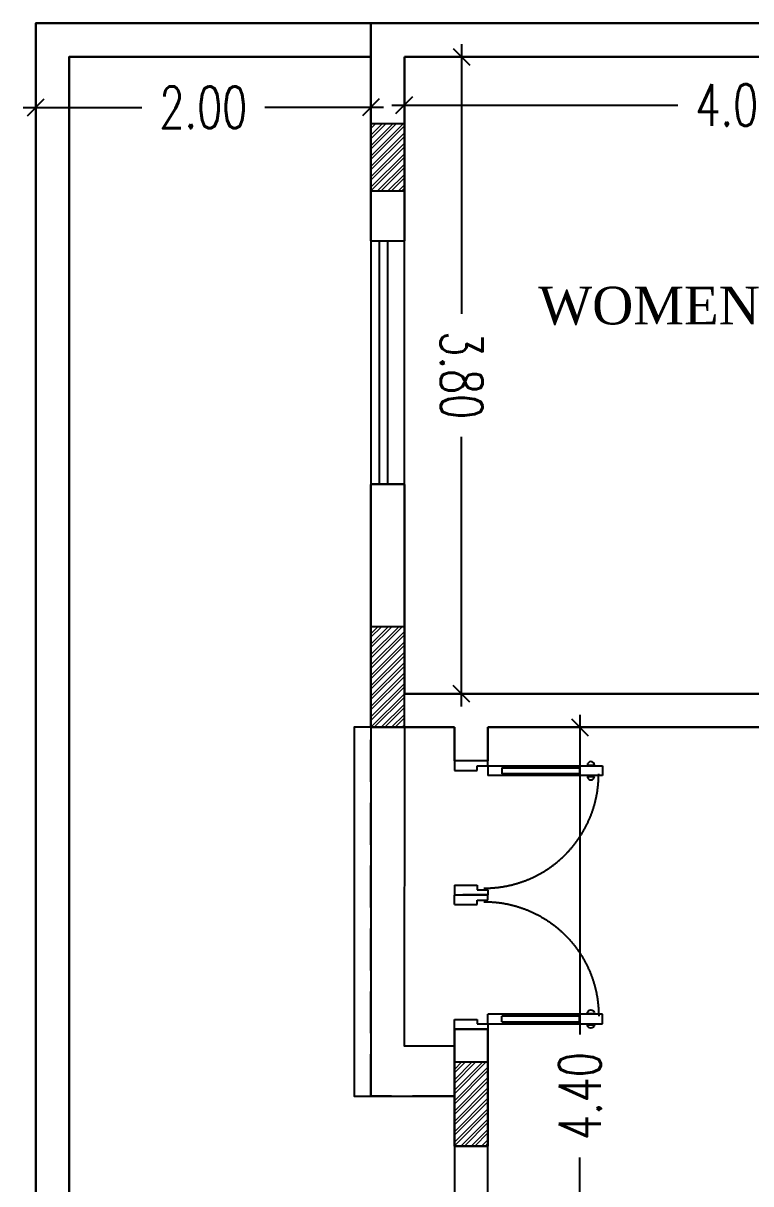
# Model space of a CAD drawing. Header units: millimetres. Extents: x 291507 to 678506, y -1124916 to -908780.
# Drawn here: x 428879 to 433222, y -940842 to -933918 of the extents above; entities that cross this region are included whole.
import ezdxf
from ezdxf.lldxf.tags import DXFTag

# ---------------------------------------------------------------- set-up
doc = ezdxf.new("R2010")
doc.units = ezdxf.units.MM
doc.header["$LTSCALE"] = 1000
doc.set_wipeout_variables(frame=1)
doc.linetypes.add('$0$HIDDEN', pattern=[0.375, 0.25, -0.125])
doc.linetypes.add('HIDDEN', pattern=[0.375, 0.25, -0.125])
for name, color, linetype in [('Area', 7, 'Continuous'), ('COLUMN', 63, 'Continuous'), ('DIMENSION', 4, 'Continuous'), ('DOOR', 152, 'Continuous'), ('Door_Frame', 5, 'Continuous'), ('EDGE-LINE', 9, 'PHANTOM'), ('GLASS', 120, 'Continuous'), ('Sitting Room', 30, 'Continuous'), ('TAN-Medium', 115, 'Continuous'), ('TEXT', 4, 'Continuous'), ('WINDOW', 123, 'Continuous')]:
    doc.layers.add(name, color=color, linetype=linetype)
for name, color, linetype, lineweight in [('Fence', 160, 'Continuous', 30), ('S.I.B', 6, 'Continuous', 9), ('WALL', 7, 'Continuous', 50)]:
    doc.layers.add(name, color=color, linetype=linetype, lineweight=lineweight)
doc.styles.add('ROMAND', font='romantic.ttf')
doc.styles.add('ROMANS', font='ROMANS.shx', dxfattribs={"width": 0.7})
doc.styles.get("Standard").update_dxf_attribs({"font": 'arial.ttf'})
tags = doc.linetypes.add('DOT2', pattern=[0.125, 0, -0.125]).pattern_tags.tags
tags[6:7] = [DXFTag(74, 4), DXFTag(75, 0), DXFTag(340, '0'), DXFTag(46, 1.0), DXFTag(50, 0.0), DXFTag(44, 0.0), DXFTag(45, 0.0)]
tags[4:5] = [DXFTag(74, 4), DXFTag(75, 0), DXFTag(340, '0'), DXFTag(46, 1.0), DXFTag(50, 0.0), DXFTag(44, 0.0), DXFTag(45, 0.0)]
tags = doc.linetypes.add('PHANTOM', pattern=[2.5, 1.25, -0.25, 0.25, -0.25, 0.25, -0.25]).pattern_tags.tags
tags[14:15] = [DXFTag(74, 4), DXFTag(75, 0), DXFTag(340, '0'), DXFTag(46, 1.0), DXFTag(50, 0.0), DXFTag(44, 0.0), DXFTag(45, 0.0)]
tags[12:13] = [DXFTag(74, 4), DXFTag(75, 0), DXFTag(340, '0'), DXFTag(46, 1.0), DXFTag(50, 0.0), DXFTag(44, 0.0), DXFTag(45, 0.0)]
tags[10:11] = [DXFTag(74, 4), DXFTag(75, 0), DXFTag(340, '0'), DXFTag(46, 1.0), DXFTag(50, 0.0), DXFTag(44, 0.0), DXFTag(45, 0.0)]
tags[8:9] = [DXFTag(74, 4), DXFTag(75, 0), DXFTag(340, '0'), DXFTag(46, 1.0), DXFTag(50, 0.0), DXFTag(44, 0.0), DXFTag(45, 0.0)]
tags[6:7] = [DXFTag(74, 4), DXFTag(75, 0), DXFTag(340, '0'), DXFTag(46, 1.0), DXFTag(50, 0.0), DXFTag(44, 0.0), DXFTag(45, 0.0)]
tags[4:5] = [DXFTag(74, 4), DXFTag(75, 0), DXFTag(340, '0'), DXFTag(46, 1.0), DXFTag(50, 0.0), DXFTag(44, 0.0), DXFTag(45, 0.0)]
doc.dimstyles.new('1-100 BENA', dxfattribs={"dimscale": 100, "dimtxt": 2.5, "dimasz": 0.5, "dimexe": 1, "dimexo": 1, "dimgap": 1, "dimtad": 0, "dimlfac": 0.001, "dimrnd": 0.005, "dimzin": 0, "dimdsep": 46, "dimtxsty": 'ROMANS', "dimblk": 'TICK2', "dimcen": 0, "dimdle": 2, "dimclrd": 10, "dimclre": 100, "dimclrt": 256, "dimadec": 0, "dimazin": 0, "dimtfac": 1, "dimtix": 1, "dimtmove": 0, "dimatfit": 3, "dimfxl": 1, "dimtolj": 1, "dimtzin": 0, "dimarcsym": 0})
pattern_1 = [(225, (-634690.368, 60167.755), (30.9818836, -30.9818836), []), (225, (-634711.022, 60167.755), (30.9818836, -30.9818836), [])]

# ---------------------------------------------------------------- blocks, each defined once
blk = doc.blocks.new('TICK2')
at = {"color": 250}
for p, q in [((0, 1.5), (0, -1.5)), ((1.5, 0), (-1.5, 0))]:
    blk.add_line(p, q, dxfattribs=at)
at = {"color": 2}
blk.add_line((1, 1), (-1, -1), dxfattribs=at)
blk = doc.blocks.new('*D55')
at = {"layer": 'Defpoints', "color": 0, "transparency": 16777216}
for p in [(431153.8, -934118.1), (435152.7, -934118.1), (431153.8, -934405.9)]:
    blk.add_point(p, dxfattribs=at)
at = {"layer": 'DIMENSION', "color": 100, "linetype": 'DOT2', "lineweight": -2, "transparency": 16777216}
for p, q in [((431153.8, -934218.1), (431153.8, -934505.9)), ((435152.7, -934218.1), (435152.7, -934505.8))]:
    blk.add_line(p, q, dxfattribs=at)
at = {"layer": 'DIMENSION', "color": 10, "lineweight": -2, "transparency": 16777216}
for p, q in [((431203.8, -934405.9), (432786.6, -934405.9)), ((435102.7, -934405.8), (433519.9, -934405.9))]:
    blk.add_line(p, q, dxfattribs=at)
at = {"layer": 'DIMENSION', "color": 10, "lineweight": -2, "transparency": 16777216, "xscale": 50, "yscale": 50, "zscale": 50}
for p, rotation in [((431153.8, -934405.9), 180.0005162319859), ((435152.7, -934405.8), 0.0005162319858786901)]:
    blk.add_blockref('TICK2', p, dxfattribs=dict(at, rotation=rotation))
at = {"layer": 'DIMENSION', "transparency": 16777216, "insert": (433153.3, -934405.9), "char_height": 250, "attachment_point": 5, "rotation": 0.00052, "style": 'ROMANS'}
blk.add_mtext('\\A1;4.00', dxfattribs=at)
blk = doc.blocks.new('*D56')
at = {"layer": 'Defpoints', "color": 0, "transparency": 16777216}
for p in [(431472.1, -934118.1), (431472.2, -937918.7), (431495.5, -937918.7)]:
    blk.add_point(p, dxfattribs=at)
at = {"layer": 'DIMENSION', "color": 100, "linetype": 'DOT2', "lineweight": -2, "transparency": 16777216}
for p, q in [((431572.1, -934118.1), (431595.4, -934118.1)), ((431572.2, -937918.7), (431595.5, -937918.7))]:
    blk.add_line(p, q, dxfattribs=at)
at = {"layer": 'DIMENSION', "color": 10, "lineweight": -2, "transparency": 16777216}
for p, q in [((431495.4, -934168.1), (431495.4, -935651.7)), ((431495.5, -937868.7), (431495.5, -936385.1))]:
    blk.add_line(p, q, dxfattribs=at)
at = {"layer": 'DIMENSION', "color": 10, "lineweight": -2, "transparency": 16777216, "xscale": 50, "yscale": 50, "zscale": 50}
for p, rotation in [((431495.4, -934118.1), 90.00076430099881), ((431495.5, -937918.7), 270.0007643009988)]:
    blk.add_blockref('TICK2', p, dxfattribs=dict(at, rotation=rotation))
at = {"layer": 'DIMENSION', "transparency": 16777216, "insert": (431495.5, -936018.4), "char_height": 250, "attachment_point": 5, "rotation": 270.00076, "style": 'ROMANS'}
blk.add_mtext('\\A1;3.80', dxfattribs=at)
blk = doc.blocks.new('*D60')
at = {"layer": 'Defpoints', "color": 0, "transparency": 16777216}
for p in [(432609.5, -938118.7), (432201.7, -942518.1), (432609.5, -942518.1)]:
    blk.add_point(p, dxfattribs=at)
at = {"layer": 'DIMENSION', "color": 100, "linetype": 'DOT2', "lineweight": -2, "transparency": 16777216}
for p, q in [((432509.5, -938118.7), (432101.7, -938118.7)), ((432509.5, -942518.1), (432101.7, -942518.1))]:
    blk.add_line(p, q, dxfattribs=at)
at = {"layer": 'DIMENSION', "color": 10, "lineweight": -2, "transparency": 16777216}
for p, q in [((432201.7, -938168.7), (432201.7, -939951.7)), ((432201.7, -942468.1), (432201.7, -940685))]:
    blk.add_line(p, q, dxfattribs=at)
at = {"layer": 'DIMENSION', "color": 10, "lineweight": -2, "transparency": 16777216, "xscale": 50, "yscale": 50, "zscale": 50}
for p, rotation in [((432201.7, -938118.7), 89.99973483079084), ((432201.7, -942518.1), 269.9997348307908)]:
    blk.add_blockref('TICK2', p, dxfattribs=dict(at, rotation=rotation))
at = {"layer": 'DIMENSION', "transparency": 16777216, "insert": (432201.7, -940318.4), "char_height": 250, "attachment_point": 5, "rotation": 89.99973, "style": 'ROMANS'}
blk.add_mtext('\\A1;4.40', dxfattribs=at)
blk = doc.blocks.new('*D74')
at = {"layer": 'Defpoints', "color": 0, "transparency": 16777216}
for p in [(428953.8, -934329.8), (430953.8, -934329.8), (428953.8, -934419.9)]:
    blk.add_point(p, dxfattribs=at)
at = {"layer": 'DIMENSION', "color": 100, "linetype": 'DOT2', "lineweight": -2, "transparency": 16777216}
for p, q in [((428953.8, -934429.8), (428953.8, -934519.9)), ((430953.8, -934429.8), (430953.8, -934519.9))]:
    blk.add_line(p, q, dxfattribs=at)
at = {"layer": 'DIMENSION', "color": 10, "lineweight": -2, "transparency": 16777216}
for p, q in [((429003.8, -934419.9), (429587.1, -934419.9)), ((430903.8, -934419.9), (430320.5, -934419.9))]:
    blk.add_line(p, q, dxfattribs=at)
at = {"layer": 'DIMENSION', "color": 10, "lineweight": -2, "transparency": 16777216, "xscale": 50, "yscale": 50, "zscale": 50, "rotation": 180}
blk.add_blockref('TICK2', (428953.8, -934419.9), dxfattribs=at)
at = {"layer": 'DIMENSION', "color": 10, "lineweight": -2, "transparency": 16777216, "xscale": 50, "yscale": 50, "zscale": 50}
blk.add_blockref('TICK2', (430953.8, -934419.9), dxfattribs=at)
at = {"layer": 'DIMENSION', "transparency": 16777216, "insert": (429953.8, -934419.9), "char_height": 250, "attachment_point": 5, "style": 'ROMANS'}
blk.add_mtext('\\A1;2.00', dxfattribs=at)
blk = doc.blocks.new('Land_Area_001')
at = {"layer": 'EDGE-LINE'}
blk.add_lwpolyline([(1033694.3, -1019036.9), (1047694.6, -1019037), (1047694.6, -1037087.2), (1033694.3, -1037087.2)], close=True, dxfattribs=at)
blk = doc.blocks.new('*U150')
at = {"flags": 1}
blk.add_attdef('HEIGHT', (644867734.2, 2756840033), '', height=240, dxfattribs=at)
blk.add_wipeout([(644865734.2, 2756840053), (644867184.2, 2756840053), (644867184.2, 2756839813), (644865734.2, 2756839813)])
at = {"layer": 'GLASS'}
for points in [[(644867184.2, 2756839983), (644865734.2, 2756839983)], [(644867184.2, 2756839933), (644865734.2, 2756839933)]]:
    blk.add_lwpolyline(points, dxfattribs=at)
at = {"layer": 'WINDOW'}
for points in [[(644867184.2, 2756840033), (644865734.2, 2756840033)], [(644865734.2, 2756839833), (644865734.2, 2756840033)], [(644867184.2, 2756839833), (644867184.2, 2756840033)], [(644865734.2, 2756839833), (644867184.2, 2756839833)]]:
    blk.add_lwpolyline(points, dxfattribs=at)
blk = doc.blocks.new('*U154')
at = {"layer": 'DOOR'}
for p, q in [((67.4501, -38.8718), (67.5079, -38.8718)), ((67.4454, -38.9624), (67.4454, -38.9207)), ((67.5126, -38.9624), (67.5126, -38.9207)), ((67.4501, -39.0218), (67.4617, -39.0218)), ((67.4617, -39.4727), (67.4617, -39.0097)), ((67.4617, -39.0097), (67.4963, -39.0097)), ((67.4963, -39.0097), (67.4963, -39.4727)), ((67.4963, -39.0218), (67.5079, -39.0218)), ((67.4501, -39.464), (67.4617, -39.464)), ((67.4963, -39.464), (67.5079, -39.464)), ((67.4617, -39.4727), (67.4963, -39.4727))]:
    blk.add_line(p, q, dxfattribs=at)
for centre, start, end in [((67.4454, -38.9416), 90, 270), ((67.5126, -38.9416), 270, 90)]:
    blk.add_arc(centre, 0.0209, start, end, dxfattribs=at)
at = {"flags": 1}
for tag, p in [('MATERIAL', (67.3555, -39.9259)), ('HEIGHT', (67.6903, -39.9252)), ('TYPE', (67.4464, -40.0833))]:
    blk.add_attdef(tag, p, '', height=0.0882, dxfattribs=at)
blk.add_wipeout([(67.4196, -39.5391), (68.2196, -39.5391), (68.2196, -39.7756), (67.4196, -39.7756)]).dxf.layer = 'DOOR'
at = {"layer": 'DOOR'}
for p, q in [((67.4501, -39.5564), (67.4501, -38.8718)), ((67.5079, -38.8718), (67.5079, -39.5564)), ((67.4501, -39.5564), (67.4196, -39.5564)), ((67.4501, -39.5564), (67.5079, -39.5564)), ((67.4196, -39.7564), (67.4773, -39.7564))]:
    blk.add_line(p, q, dxfattribs=at)
at = {"layer": 'DOOR', "linetype": 'HIDDEN', "ltscale": 0.5}
blk.add_arc((67.4981, -39.5761), 0.681, 359.63284, 90.15208, dxfattribs=at)
at = {"layer": 'Door_Frame'}
for p, q in [((67.4196, -39.5564), (67.4196, -39.7564)), ((67.4501, -39.6196), (67.4501, -39.5564)), ((68.1891, -39.6196), (68.1891, -39.5564)), ((68.1891, -39.5564), (68.2196, -39.5564)), ((68.2196, -39.5564), (68.2196, -39.7064)), ((68.2196, -39.7564), (68.2196, -39.5564)), ((67.4773, -39.6196), (67.4501, -39.6196)), ((67.4773, -39.7564), (67.4773, -39.6196)), ((68.1619, -39.6196), (68.1891, -39.6196)), ((68.1619, -39.7564), (68.1619, -39.6196)), ((68.1619, -39.7564), (68.2196, -39.7564))]:
    blk.add_line(p, q, dxfattribs=at)

msp = doc.modelspace()

# ---------------------------------------------------------------- hatches: boundary and pattern name
at = {"layer": 'S.I.B', "ltscale": 0.3}
h = msp.add_hatch(dxfattribs=at)
h.set_pattern_fill('ANSI32', color=1, scale=4.6, angle=-180, style=0)
h.set_pattern_definition(pattern_1)
h.paths.add_polyline_path([(430953.873, -934518.213), (430953.873, -934918.275), (431153.904, -934918.275), (431153.904, -934518.213)])
h = msp.add_hatch(dxfattribs=at)
h.set_pattern_fill('ANSI32', color=1, scale=4.6, angle=-180, style=0)
h.set_pattern_definition(pattern_1)
h.paths.add_polyline_path([(430953.841, -937518.6), (430953.841, -938118.692), (431153.872, -938118.692), (431153.872, -937518.6)])
h = msp.add_hatch(dxfattribs=at)
h.set_pattern_fill('ANSI32', color=1, scale=4.6, angle=-180, style=0)
h.set_pattern_definition(pattern_1)
h.paths.add_polyline_path([(431452.522, -940117.317), (431452.522, -940617.394), (431652.553, -940617.394), (431652.553, -940117.317)])

# ---------------------------------------------------------------- linework, layer by layer
at = {"color": 1, "linetype": '$0$HIDDEN'}
msp.add_lwpolyline([(431452.367, -940319.027), (430953.796, -940319.062), (430953.807, -938118.724)], dxfattribs=at)
at = {"layer": 'Area'}
msp.add_lwpolyline([(431446.362, -948918.225), (438653.435, -948918.225), (438653.405, -947420.166), (440953.789, -947420.166), (440953.991, -943519.519), (442954.097, -943519.519), (442954.097, -937118.535), (440953.991, -937118.566), (440953.789, -933918.043), (430953.823, -933918.043), (430954.297, -940319.348), (431452.323, -940319.355)], close=True, dxfattribs=at)
at = {"layer": 'COLUMN', "ltscale": 0.3}
for points in [[(430953.873, -934518.213), (430953.873, -934918.275), (431153.904, -934918.275), (431153.904, -934518.213)], [(430953.841, -937518.6), (430953.841, -938118.692), (431153.872, -938118.692), (431153.872, -937518.6)], [(431452.522, -940117.317), (431452.522, -940617.394), (431652.553, -940617.394), (431652.553, -940117.317)]]:
    msp.add_lwpolyline(points, close=True, dxfattribs=at)
at = {"layer": 'Fence'}
for points in [[(442954.097, -943519.519), (442953.81, -951968.235), (428953.81, -951968.235), (428953.81, -933917.873), (430953.823, -933918.043)], [(442754.097, -943519.513), (442753.817, -951768.235), (429153.81, -951768.235), (429153.81, -934117.89), (430953.806, -934118.043)]]:
    msp.add_lwpolyline(points, dxfattribs=at)
at = {"layer": 'Sitting Room'}
for points in [[(431153.838, -934118.109), (435152.699, -934118.109), (435152.699, -937918.632), (431153.838, -937918.632)], [(431652.359, -938118.689), (437103.233, -938119.818), (437103.399, -937318.566), (438453.405, -937318.566), (438453.405, -942518.102), (431652.359, -942518.102)]]:
    msp.add_lwpolyline(points, close=True, dxfattribs=at)
at = {"layer": 'TAN-Medium', "color": 2}
for points in [[(431452.328, -938118.687), (430853.835, -938118.722), (430853.835, -940319.356), (431452.328, -940319.311)], [(431153.872, -938118.692), (431153.872, -938118.692), (431152.431, -940019.556), (431452.323, -940019.551)]]:
    msp.add_lwpolyline(points, dxfattribs=at)
at = {"layer": 'WALL', "lineweight": 30}
for p, q in [((430953.807, -935468.059), (430953.823, -933918.043)), ((430953.823, -933918.043), (440953.789, -933918.043)), ((435152.666, -934118.073), (431153.838, -934118.109)), ((431153.838, -934118.109), (431153.838, -935468.059)), ((431153.838, -935468.059), (430953.807, -935468.059)), ((430953.807, -936668.071), (430953.807, -937918.691)), ((431153.838, -936668.071), (430953.807, -936668.071)), ((431153.838, -937918.693), (431153.838, -936668.071)), ((430953.807, -937918.691), (430953.807, -938118.724)), ((433952.98, -937918.656), (431153.838, -937918.693)), ((430953.807, -938118.724), (431452.332, -938118.687)), ((431452.332, -938118.687), (431452.328, -938318.72)), ((431652.359, -938118.689), (433952.98, -938118.687)), ((431652.359, -938318.72), (431652.359, -938118.689)), ((431452.328, -938318.72), (431652.359, -938318.72))]:
    msp.add_line(p, q, dxfattribs=at)
for points in [[(431652.355, -940119.003), (431652.359, -939918.728), (431452.329, -939918.728), (431452.32, -940518.373)], [(431652.355, -940119.003), (431652.355, -940119.003), (431652.351, -940617.397), (431452.32, -940617.397), (431452.32, -940518.379), (431452.32, -940518.379)]]:
    msp.add_lwpolyline(points, dxfattribs=at)

# ---------------------------------------------------------------- block references
at = {"layer": 'EDGE-LINE'}
msp.add_blockref('Land_Area_001', (-604740.538, 85118.977), dxfattribs=at)

# ---------------------------------------------------------------- texts
at = {"layer": 'TEXT', "style": 'ROMAND'}
msp.add_text('WOMEN HALL', height=225.0346, dxfattribs=at).set_placement((431953.98, -935714.748, 0))

# ---------------------------------------------------------------- dimensions: what is measured, and where the dimension line sits
at = {"layer": 'DIMENSION'}
for p1, p2, distance, picture, middle in [((431472.147, -934118.106), (431472.197, -937918.689), 23.282, '*D56', (431495.454, -936018.397)), ((435152.666, -934118.073), (431153.838, -934118.109), 287.774, '*D55', (433153.255, -934405.864)), ((430953.819, -934329.814), (428953.81, -934329.814), 90.037, '*D74', (429953.814, -934419.852)), ((432609.528, -938118.688), (432609.508, -942518.08), -407.82, '*D60', (432201.698, -940318.382))]:
    dim = msp.add_aligned_dim(p1=p1, p2=p2, distance=distance, dimstyle='1-100 BENA', dxfattribs=at)
    dim.commit()
    dim.dimension.update_dxf_attribs({"geometry": picture, "text_midpoint": middle})

# ---------------------------------------------------------------- next in the draw order: block references
at = {"layer": 'DOOR', "xscale": -1000.000000000001, "yscale": 1000.000000000001, "zscale": 1000.000000000001, "rotation": 270}
msp.add_blockref('*U154', (471208.702, -1007338.363), dxfattribs=at)
at = {"layer": 'WINDOW', "rotation": 90}
msp.add_blockref('*U150', (2757270986.855, -645802402.301), dxfattribs=at)

# ---------------------------------------------------------------- next in the draw order: block references
at = {"layer": 'DOOR', "xscale": 1000.000000000001, "yscale": 1000.000000000001, "zscale": 1000.000000000001, "rotation": 270}
msp.add_blockref('*U154', (471208.702, -870899.093), dxfattribs=at)

doc.saveas('drawing.dxf')
